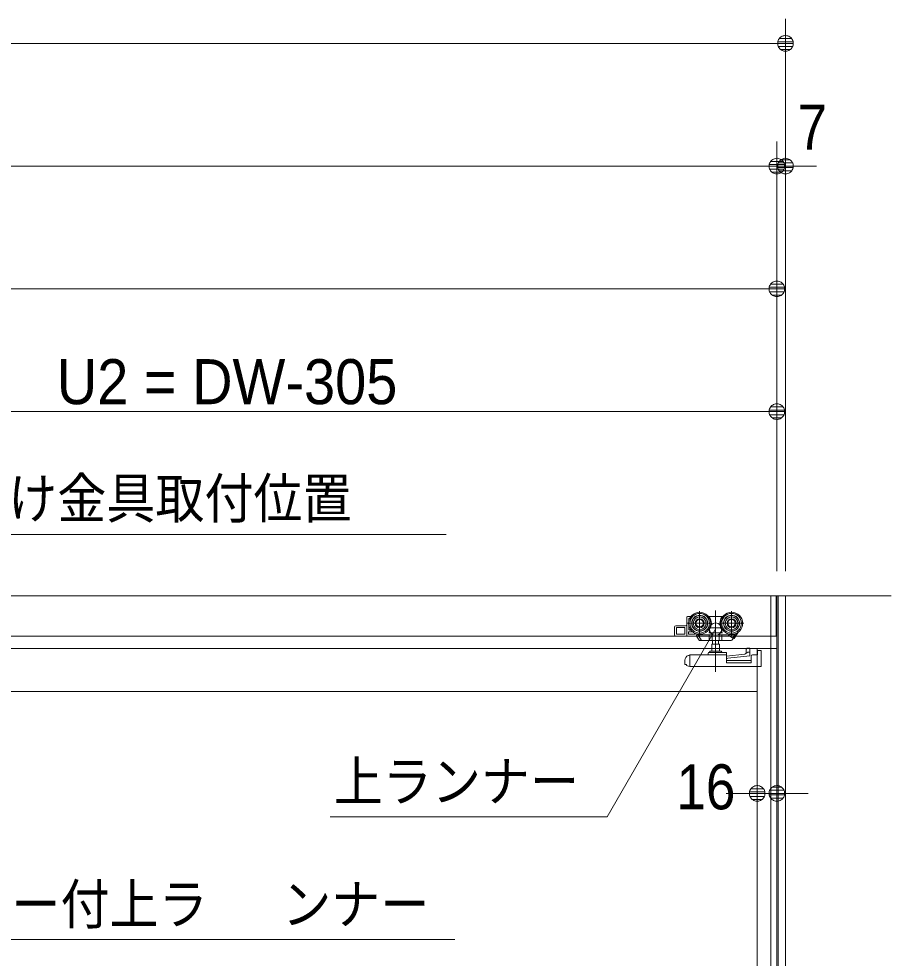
# Model space of a CAD drawing. Units: millimetres, scale not verified. Extents: x -6062 to 6062, y -3045 to 3045.
# Drawn here: x -1537 to -826, y 55 to 820 of the extents above; entities that cross this region are included whole.
import ezdxf
from ezdxf.enums import TextEntityAlignment as Align

# ---------------------------------------------------------------- set-up
doc = ezdxf.new("R2010")
doc.units = ezdxf.units.MM
doc.header["$LTSCALE"] = 20
for name, color, linetype, lineweight in [('0-0_2寸法-1', 7, 'Continuous', 9), ('0-1_0', 7, 'Continuous', 9), ('0-2_2寸法-2', 7, 'Continuous', 9), ('0-3_2寸法-3', 7, 'Continuous', 9), ('0-4_3一般', 7, 'Continuous', 9)]:
    doc.layers.add(name, color=color, linetype=linetype, lineweight=lineweight)
doc.styles.add('ＭＳ ゴシック', font='')
doc.styles.add('ＭＳ Ｐゴシック', font='')
doc.styles.get('ＭＳ ゴシック').set_extended_font_data('MS Gothic')
doc.styles.get('ＭＳ Ｐゴシック').set_extended_font_data('MS PGothic')

# ---------------------------------------------------------------- blocks, each defined once
blk = doc.blocks.new('_Dot')
at = {"layer": '0-1_0'}
for p, q in [((-10, 0), (-20, 0)), ((9.78, 2), (-9.78, 2)), ((7.99, 6), (-7.99, 6)), ((9.16, -3.98), (-9.16, -3.98)), ((6, -7.98), (-6, -7.98))]:
    blk.add_line(p, q, dxfattribs=at)
for points in [[(10, 0), (9.92, 1.25), (9.69, 2.49), (9.3, 3.68), (8.76, 4.82), (8.09, 5.88), (7.29, 6.85), (6.37, 7.71), (5.36, 8.44), (4.26, 9.05), (3.09, 9.51), (1.87, 9.82), (0.63, 9.98), (-0.63, 9.98), (-1.87, 9.82), (-3.09, 9.51), (-4.26, 9.05), (-5.36, 8.44), (-6.37, 7.71), (-7.29, 6.85), (-8.09, 5.88), (-8.76, 4.82), (-9.3, 3.68), (-9.69, 2.49), (-9.92, 1.25), (-10, 0), (0, 0)], [(-10, 0), (-9.92, -1.25), (-9.69, -2.49), (-9.3, -3.68), (-8.76, -4.82), (-8.09, -5.88), (-7.29, -6.85), (-6.37, -7.71), (-5.36, -8.44), (-4.26, -9.05), (-3.09, -9.51), (-1.87, -9.82), (-0.63, -9.98), (0.63, -9.98), (1.87, -9.82), (3.09, -9.51), (4.26, -9.05), (5.36, -8.44), (6.37, -7.71), (7.29, -6.85), (8.09, -5.88), (8.76, -4.82), (9.3, -3.68), (9.69, -2.49), (9.92, -1.25), (10, 0), (0, 0)]]:
    blk.add_lwpolyline(points, close=True, dxfattribs=at)
blk = doc.blocks.new('グループ-37')
at = {"layer": '0-4_3一般'}
for p, q in [((-79696.5, 7000), (19223.5, 7000)), ((17360, 7000), (17360, -40000))]:
    blk.add_line(p, q, dxfattribs=at)
blk = doc.blocks.new('グループ-38')
at = {"layer": '0-4_3一般'}
for p, q in [((-77990, 7000), (17350, 7000)), ((17350, 7000), (17350, 6340)), ((16102, 6354), (16102, 6750)), ((16362, 5758.4), (16362, 6758.4)), ((16622, 6354), (16622, 6750)), ((15892, 6652), (15892, 6352)), ((15902, 6662), (15959.5, 6662)), ((15924, 6578.7), (15924, 6622)), ((15934, 6632), (15940.8, 6632)), ((16244.5, 6662), (16262, 6662)), ((16262, 6662), (16462, 6662)), ((16262, 6659.3), (16262, 6662)), ((16262, 6659.3), (16262, 6654.4)), ((16262, 6654.4), (16262, 6634.4)), ((16462, 6662), (16462, 6659.3)), ((16462, 6662), (16479.5, 6662)), ((16462, 6654.4), (16462, 6659.3)), ((16462, 6634.4), (16462, 6654.4)), ((15692, 6362), (15692, 6492)), ((15872, 6512), (15712, 6512)), ((15722, 6482), (15722, 6372)), ((15862, 6482), (15722, 6482)), ((15858.4, 6482), (15858.4, 6372)), ((15862, 6372), (15862, 6482)), ((16300, 6552), (15904, 6552)), ((15924, 6452), (15924, 6525.2)), ((15959.5, 6442), (15934, 6442)), ((16252.2, 6452.4), (16252, 6452.5)), ((16262, 6398), (16262, 6449.5)), ((16820, 6552), (16424, 6552)), ((16462, 6449.5), (16462, 6398)), ((16471.8, 6452.4), (16472, 6452.5)), ((17350, 6340), (-77990, 6340)), ((15712, 6342), (15892, 6342)), ((15722, 6372), (15862, 6372)), ((15988.9, 6412), (15922, 6412)), ((15922, 6412), (15922, 6372)), ((15922, 6372), (16031.6, 6372)), ((16031.6, 6372), (16018.2, 6392.7)), ((16063, 6342), (16041.1, 6342)), ((16051.1, 6362), (16051.1, 6352)), ((16073.9, 6362), (16051.1, 6362)), ((16093.6, 6276.5), (16051.1, 6342)), ((16067.4, 6372), (16064.9, 6375.8)), ((16067.4, 6372), (16073.9, 6362)), ((16125.8, 6282), (16073.9, 6362)), ((16290, 6362), (16079.3, 6362)), ((16125.8, 6282), (16132.3, 6272)), ((16258.1, 6282), (16258.1, 6362)), ((16305.7, 6371.5), (16305.8, 6372)), ((16305.8, 6372), (16305.8, 6282)), ((16418.2, 6282), (16418.2, 6372)), ((16433.5, 6362), (16434, 6362)), ((16680.4, 6362), (16434, 6362)), ((16472, 6398), (16462, 6398)), ((16465.9, 6282), (16465.9, 6362)), ((16640.8, 6310.9), (16562.2, 6362)), ((16640.8, 6310.9), (16674, 6362)), ((16641.2, 6311.1), (16640.8, 6310.9)), ((16653, 6311.4), (16665.6, 6303.3)), ((16705.8, 6392.7), (16688.8, 6366.5)), ((16731, 6403.9), (16727.5, 6406.1)), ((16132.3, 6272), (16102, 6272)), ((16132.3, 6272), (16137.8, 6272)), ((16264, 6272), (16137.8, 6272)), ((16263.7, 6272), (16264, 6272)), ((16299, 6210), (16299, 6100)), ((16425, 6210), (16299, 6210)), ((16308.1, 6272.1), (16308.3, 6272)), ((16312.5, 6272), (16312.5, 6210)), ((16411.5, 6210), (16411.5, 6272)), ((16415.9, 6272.1), (16415.7, 6272)), ((16460, 6272), (16415.7, 6272)), ((16425, 6100), (16425, 6210)), ((16616.6, 6272), (16460, 6272)), ((16460.3, 6272), (16460, 6272)), ((16865.4, 6138.6), (16865.7, 6139.2)), ((16877.6, 6144.7), (16878, 6144.7)), ((16917.6, 6144.7), (16878, 6144.7)), ((16918, 6144.4), (16918, 6142.8)), ((16918, 6144.4), (16918, 6144.4)), ((16918, 6142.8), (16918, 6136)), ((16918, 6136), (16918, 6082.3)), ((17040, 6140), (17040, -39740)), ((17360, 6140), (17360, -39740)), ((15913.9, 6025.4), (15922.6, 6028.7)), ((15932.5, 6032.4), (15922.6, 6028.7)), ((15932.5, 6032.4), (15940.3, 6035.3)), ((15942, 6026.3), (15942, 6026)), ((15942, 5846), (15942, 6026)), ((15943.8, 6036), (16532, 6036)), ((16242, 6046), (16242, 6066)), ((16252, 6076), (16308.7, 6076)), ((16274, 6100), (16450, 6100)), ((16415.3, 6076), (16308.7, 6076)), ((16415.3, 6076), (16532, 6076)), ((16542, 6066), (16542, 6046)), ((16542, 6016), (16838, 6047.6)), ((16542, 6026), (16542, 6046)), ((16542, 6026), (16542, 5908)), ((16918, 6022), (16559.9, 5983.7)), ((16838, 6047.6), (16888, 6079.1)), ((16858, 6060.2), (16858, 6112)), ((16888, 6079.1), (16918, 6082.3)), ((16918, 6082.3), (16918, 6022)), ((16942, 6016), (16942, 5908)), ((17042, 6106), (17102, 6106)), ((17102, 6106), (17102, 5846)), ((17102, 6104), (17104, 6104)), ((17104, 6104), (17104, 6094)), ((17104, 5880), (17104, 6094)), ((15862, 5880), (15862, 5950.5)), ((15887.4, 5880), (15862, 5880)), ((15887.4, 5866.5), (15887.4, 5880)), ((15922.6, 5853.3), (15887.4, 5866.5)), ((15922.6, 5853.3), (15942, 5846)), ((15942, 5846), (17102, 5846)), ((16942, 5946), (16542, 5946)), ((16942, 5908), (16542, 5908)), ((-6320, 5440), (17040, 5440))]:
    blk.add_line(p, q, dxfattribs=at)
for points in [[(16262, 6449.5), (16261.7, 6449.6), (16261.5, 6449.7), (16261.2, 6449.7), (16261, 6449.8), (16260.7, 6449.9), (16260.5, 6449.9), (16260.2, 6450), (16260, 6450.1), (16259.7, 6450.2), (16259.5, 6450.2), (16259.2, 6450.3), (16259, 6450.4), (16258.7, 6450.5), (16258.5, 6450.5), (16258.2, 6450.6), (16258, 6450.7), (16257.7, 6450.8), (16257.5, 6450.8), (16257.2, 6450.9), (16257, 6451), (16256.7, 6451.1), (16256.5, 6451.1), (16256.2, 6451.2), (16256, 6451.3), (16255.7, 6451.4), (16255.5, 6451.4), (16255.2, 6451.5), (16255, 6451.6), (16254.7, 6451.7), (16254.5, 6451.7), (16254.2, 6451.8), (16254, 6451.9), (16253.7, 6452), (16253.5, 6452), (16253.2, 6452.1), (16253, 6452.2), (16252.7, 6452.3), (16252.5, 6452.3), (16252.2, 6452.4)], [(16462, 6449.5), (16462.3, 6449.6), (16462.5, 6449.7), (16462.8, 6449.7), (16463, 6449.8), (16463.3, 6449.9), (16463.5, 6449.9), (16463.8, 6450), (16464, 6450.1), (16464.3, 6450.2), (16464.5, 6450.2), (16464.8, 6450.3), (16465, 6450.4), (16465.3, 6450.5), (16465.5, 6450.5), (16465.8, 6450.6), (16466, 6450.7), (16466.3, 6450.8), (16466.5, 6450.8), (16466.8, 6450.9), (16467, 6451), (16467.3, 6451.1), (16467.5, 6451.1), (16467.8, 6451.2), (16468, 6451.3), (16468.3, 6451.4), (16468.5, 6451.4), (16468.8, 6451.5), (16469, 6451.6), (16469.3, 6451.7), (16469.5, 6451.7), (16469.8, 6451.8), (16470, 6451.9), (16470.3, 6452), (16470.5, 6452), (16470.8, 6452.1), (16471, 6452.2), (16471.3, 6452.3), (16471.5, 6452.3), (16471.8, 6452.4)], [(16041.1, 6342), (15892, 6342), (15892, 6352)], [(16462, 6398), (16262, 6398), (16252, 6398)], [(16258.1, 6282), (16258.1, 6281.7), (16258.1, 6281.3), (16258.2, 6281), (16258.2, 6280.7), (16258.3, 6280.4), (16258.3, 6280.1), (16258.4, 6279.8), (16258.4, 6279.4), (16258.5, 6279.1), (16258.6, 6278.8), (16258.6, 6278.5), (16258.7, 6278.2), (16258.8, 6277.9), (16258.9, 6277.6), (16259, 6277.3), (16259.1, 6276.9), (16259.2, 6276.6), (16259.3, 6276.3), (16259.4, 6276), (16259.6, 6275.7), (16259.7, 6275.4), (16259.8, 6275.1), (16260, 6274.8), (16260.2, 6274.6), (16260.3, 6274.3), (16260.5, 6274.1), (16260.7, 6273.8), (16260.9, 6273.6), (16261.1, 6273.4), (16261.3, 6273.2), (16261.5, 6273), (16261.8, 6272.9), (16262, 6272.7), (16262.3, 6272.6), (16262.5, 6272.4), (16262.8, 6272.3), (16263.1, 6272.2), (16263.4, 6272.1), (16263.7, 6272)], [(16290, 6362), (16290.5, 6362), (16291, 6362), (16291.5, 6362.1), (16292, 6362.1), (16292.5, 6362.2), (16293, 6362.3), (16293.6, 6362.4), (16294.1, 6362.5), (16294.6, 6362.6), (16295.1, 6362.7), (16295.6, 6362.8), (16296.1, 6363), (16296.6, 6363.1), (16297.1, 6363.3), (16297.6, 6363.5), (16298.1, 6363.7), (16298.7, 6363.9), (16299.2, 6364.1), (16299.7, 6364.3), (16300.2, 6364.5), (16300.7, 6364.8), (16301.2, 6365), (16301.6, 6365.3), (16302.1, 6365.6), (16302.5, 6365.9), (16302.9, 6366.2), (16303.2, 6366.5), (16303.6, 6366.9), (16303.9, 6367.2), (16304.2, 6367.6), (16304.4, 6368), (16304.7, 6368.4), (16304.9, 6368.8), (16305.1, 6369.2), (16305.2, 6369.6), (16305.4, 6370.1), (16305.5, 6370.5), (16305.6, 6371), (16305.7, 6371.5)], [(16305.8, 6282), (16305.8, 6281.7), (16305.8, 6281.4), (16305.8, 6281.2), (16305.8, 6280.9), (16305.8, 6280.6), (16305.8, 6280.3), (16305.8, 6280.1), (16305.8, 6279.8), (16305.8, 6279.5), (16305.8, 6279.2), (16305.8, 6278.9), (16305.8, 6278.7), (16305.8, 6278.4), (16305.8, 6278.1), (16305.9, 6277.8), (16305.9, 6277.5), (16305.9, 6277.2), (16305.9, 6276.9), (16305.9, 6276.7), (16305.9, 6276.4), (16305.9, 6276.1), (16305.9, 6275.8), (16306, 6275.5), (16306, 6275.3), (16306.1, 6275), (16306.1, 6274.7), (16306.2, 6274.5), (16306.3, 6274.3), (16306.4, 6274), (16306.5, 6273.8), (16306.7, 6273.6), (16306.8, 6273.4), (16307, 6273.2), (16307.1, 6273), (16307.3, 6272.8), (16307.5, 6272.6), (16307.7, 6272.4), (16307.9, 6272.3), (16308.1, 6272.1)], [(16418.2, 6282), (16418.2, 6281.7), (16418.2, 6281.4), (16418.2, 6281.2), (16418.2, 6280.9), (16418.2, 6280.6), (16418.2, 6280.3), (16418.2, 6280.1), (16418.2, 6279.8), (16418.2, 6279.5), (16418.2, 6279.2), (16418.2, 6278.9), (16418.2, 6278.7), (16418.2, 6278.4), (16418.2, 6278.1), (16418.1, 6277.8), (16418.1, 6277.5), (16418.1, 6277.2), (16418.1, 6276.9), (16418.1, 6276.7), (16418.1, 6276.4), (16418.1, 6276.1), (16418.1, 6275.8), (16418, 6275.5), (16418, 6275.3), (16417.9, 6275), (16417.9, 6274.7), (16417.8, 6274.5), (16417.7, 6274.3), (16417.6, 6274), (16417.5, 6273.8), (16417.3, 6273.6), (16417.2, 6273.4), (16417, 6273.2), (16416.9, 6273), (16416.7, 6272.8), (16416.5, 6272.6), (16416.3, 6272.4), (16416.1, 6272.3), (16415.9, 6272.1)], [(16418.2, 6372), (16418.3, 6371.5), (16418.4, 6371), (16418.5, 6370.5), (16418.6, 6370.1), (16418.8, 6369.6), (16418.9, 6369.2), (16419.1, 6368.8), (16419.3, 6368.4), (16419.6, 6368), (16419.8, 6367.6), (16420.1, 6367.2), (16420.4, 6366.9), (16420.8, 6366.5), (16421.1, 6366.2), (16421.5, 6365.9), (16421.9, 6365.6), (16422.4, 6365.3), (16422.8, 6365), (16423.3, 6364.8), (16423.8, 6364.5), (16424.3, 6364.3), (16424.8, 6364.1), (16425.3, 6363.9), (16425.9, 6363.7), (16426.4, 6363.5), (16426.9, 6363.3), (16427.4, 6363.1), (16427.9, 6363), (16428.4, 6362.8), (16428.9, 6362.7), (16429.4, 6362.6), (16429.9, 6362.5), (16430.4, 6362.4), (16431, 6362.3), (16431.5, 6362.2), (16432, 6362.1), (16432.5, 6362.1), (16433, 6362), (16433.5, 6362)], [(16465.9, 6282), (16465.9, 6281.7), (16465.9, 6281.3), (16465.8, 6281), (16465.8, 6280.7), (16465.7, 6280.4), (16465.7, 6280.1), (16465.6, 6279.8), (16465.6, 6279.4), (16465.5, 6279.1), (16465.4, 6278.8), (16465.4, 6278.5), (16465.3, 6278.2), (16465.2, 6277.9), (16465.1, 6277.6), (16465, 6277.3), (16464.9, 6276.9), (16464.8, 6276.6), (16464.7, 6276.3), (16464.6, 6276), (16464.4, 6275.7), (16464.3, 6275.4), (16464.2, 6275.1), (16464, 6274.8), (16463.8, 6274.6), (16463.7, 6274.3), (16463.5, 6274.1), (16463.3, 6273.8), (16463.1, 6273.6), (16462.9, 6273.4), (16462.7, 6273.2), (16462.5, 6273), (16462.2, 6272.9), (16462, 6272.7), (16461.7, 6272.6), (16461.5, 6272.4), (16461.2, 6272.3), (16460.9, 6272.2), (16460.6, 6272.1), (16460.3, 6272)], [(16688.8, 6366.5), (16651.7, 6309.4), (16633.3, 6281.1)], [(16651.7, 6309.4), (16651.9, 6309.7), (16652, 6310), (16652.1, 6310.2), (16652.2, 6310.5), (16652.2, 6310.7), (16652.2, 6311), (16652.2, 6311.2), (16652.2, 6311.4), (16652.1, 6311.5), (16652, 6311.7), (16651.8, 6311.8), (16651.6, 6312), (16651.4, 6312.1), (16651.1, 6312.2), (16650.8, 6312.2), (16650.5, 6312.3), (16650.2, 6312.3), (16649.8, 6312.4), (16649.4, 6312.4), (16648.9, 6312.4), (16648.5, 6312.3), (16648, 6312.3), (16647.5, 6312.3), (16647.1, 6312.2), (16646.7, 6312.2), (16646.2, 6312.1), (16645.8, 6312.1), (16645.4, 6312), (16645, 6312), (16644.6, 6311.9), (16644.2, 6311.8), (16643.8, 6311.8), (16643.4, 6311.7), (16643, 6311.6), (16642.6, 6311.5), (16642.2, 6311.4), (16641.9, 6311.3), (16641.5, 6311.2), (16641.2, 6311.1)], [(16731, 6403.9), (16715.5, 6380.1), (16665.6, 6303.3)], [(-6640, -39740), (-6640, 6140), (17360, 6140)], [(16415.7, 6272), (16308.3, 6272), (16264, 6272)], [(16858.1, 6112.1), (16858.1, 6112.8), (16858.2, 6113.5), (16858.2, 6114.2), (16858.2, 6114.9), (16858.3, 6115.6), (16858.3, 6116.3), (16858.4, 6117), (16858.4, 6117.8), (16858.5, 6118.5), (16858.6, 6119.2), (16858.7, 6119.9), (16858.8, 6120.6), (16859, 6121.3), (16859.1, 6122), (16859.3, 6122.7), (16859.4, 6123.4), (16859.6, 6124), (16859.8, 6124.7), (16859.9, 6125.4), (16860.1, 6126.1), (16860.3, 6126.8), (16860.6, 6127.5), (16860.8, 6128.2), (16861, 6128.9), (16861.3, 6129.5), (16861.5, 6130.2), (16861.7, 6130.9), (16862, 6131.5), (16862.3, 6132.2), (16862.6, 6132.8), (16862.8, 6133.5), (16863.1, 6134.1), (16863.4, 6134.8), (16863.7, 6135.4), (16864.1, 6136.1), (16864.4, 6136.7), (16864.7, 6137.3), (16865, 6138), (16865.4, 6138.6)], [(16865.8, 6139.2), (16865.9, 6139.5), (16866.1, 6139.8), (16866.3, 6140.1), (16866.5, 6140.4), (16866.7, 6140.6), (16866.9, 6140.9), (16867.1, 6141.1), (16867.3, 6141.4), (16867.6, 6141.6), (16867.8, 6141.8), (16868.1, 6142), (16868.3, 6142.2), (16868.6, 6142.4), (16868.9, 6142.6), (16869.2, 6142.8), (16869.5, 6142.9), (16869.9, 6143.1), (16870.2, 6143.2), (16870.5, 6143.3), (16870.9, 6143.4), (16871.3, 6143.5), (16871.6, 6143.6), (16872, 6143.7), (16872.3, 6143.8), (16872.7, 6143.9), (16873, 6144), (16873.4, 6144.1), (16873.8, 6144.2), (16874.1, 6144.2), (16874.5, 6144.3), (16874.8, 6144.3), (16875.2, 6144.4), (16875.5, 6144.5), (16875.9, 6144.5), (16876.2, 6144.5), (16876.6, 6144.6), (16876.9, 6144.6), (16877.3, 6144.6), (16877.6, 6144.7)], [(16917.6, 6144.7), (16917.7, 6144.7), (16917.7, 6144.7), (16917.7, 6144.7), (16917.7, 6144.7), (16917.7, 6144.7), (16917.7, 6144.7), (16917.7, 6144.7), (16917.7, 6144.7), (16917.8, 6144.7), (16917.8, 6144.7), (16917.8, 6144.7), (16917.8, 6144.6), (16917.8, 6144.6), (16917.8, 6144.6), (16917.8, 6144.6), (16917.8, 6144.6), (16917.8, 6144.6), (16917.9, 6144.6), (16917.9, 6144.6), (16917.9, 6144.6), (16917.9, 6144.6), (16917.9, 6144.6), (16917.9, 6144.6), (16917.9, 6144.6), (16917.9, 6144.6), (16917.9, 6144.5), (16917.9, 6144.5), (16917.9, 6144.5), (16918, 6144.5), (16918, 6144.5), (16918, 6144.5), (16918, 6144.5), (16918, 6144.5), (16918, 6144.5), (16918, 6144.4), (16918, 6144.4), (16918, 6144.4), (16918, 6144.4), (16918, 6144.4)], [(15932.5, 6032.4), (15932.8, 6032.3), (15933.1, 6032.2), (15933.4, 6032.1), (15933.7, 6032), (15934, 6032), (15934.3, 6031.8), (15934.6, 6031.7), (15934.9, 6031.6), (15935.2, 6031.5), (15935.5, 6031.4), (15935.8, 6031.3), (15936.1, 6031.2), (15936.4, 6031.1), (15936.7, 6031), (15937, 6030.9), (15937.3, 6030.7), (15937.6, 6030.6), (15937.9, 6030.5), (15938.2, 6030.4), (15938.5, 6030.2), (15938.8, 6030.1), (15939.1, 6030), (15939.4, 6029.8), (15939.6, 6029.7), (15939.9, 6029.5), (15940.1, 6029.3), (15940.4, 6029.2), (15940.6, 6029), (15940.8, 6028.8), (15940.9, 6028.5), (15941.1, 6028.3), (15941.3, 6028.1), (15941.4, 6027.9), (15941.5, 6027.6), (15941.6, 6027.4), (15941.7, 6027.1), (15941.8, 6026.8), (15941.9, 6026.6), (15942, 6026.3)], [(17042, 6106), (17042, 6036), (16962, 6036)], [(17102, 5868.8), (17103.4, 5873.7), (17104, 5880)]]:
    blk.add_lwpolyline(points, dxfattribs=at)
for centre, radius in [((16102, 6552), 180), ((16102, 6552), 160), ((16102, 6552), 130), ((16102, 6552), 126), ((16102, 6552), 104), ((16102, 6552), 74), ((16102, 6552), 60), ((16622, 6552), 180), ((16622, 6552), 160), ((16622, 6552), 130), ((16622, 6552), 126), ((16622, 6552), 104), ((16622, 6552), 74), ((16622, 6552), 60)]:
    blk.add_circle(centre, radius, dxfattribs=at)
for centre, radius, start, end in [((15902, 6652), 10, 90, 180), ((15934, 6622), 10, 90, 180), ((16102, 6552), 190, 327.3631, 32.6369), ((16622, 6552), 190, 147.3631, 212.6369), ((15712, 6492), 20, 90, 180), ((15872, 6532), 20, 270, 0), ((15944, 6462), 20, 180, 270), ((15934, 6452), 10, 180, 270), ((15712, 6362), 20, 180, 270), ((16041.1, 6352), 10, 270, 0), ((16079.3, 6372), 10, 213, 270), ((16102, 6282), 10, 213, 270), ((16137.8, 6282), 10, 213, 270), ((16616.6, 6292), 20, 270, 327), ((16680.4, 6372), 10, 270, 327), ((15942, 5950.5), 80, 110.55605, 180), ((15943.8, 6026), 10, 90, 110.55605), ((16232, 6046), 10, 270, 0), ((16252, 6066), 10, 90, 180), ((16274, 6088), 12, 90, 180), ((16274, 6088), 12, 180, 270), ((16450, 6088), 12, 0, 90), ((16450, 6088), 12, 270, 0), ((16532, 6066), 10, 0, 90), ((16532, 6026), 10, 0, 90), ((16562, 5963.8), 20, 96.10164, 180), ((16962, 6016), 20, 90, 180)]:
    blk.add_arc(centre, radius, start, end, dxfattribs=at)
blk = doc.blocks.new('グループ-39')
at = {"layer": '0-4_3一般'}
for name in ['グループ-37', 'グループ-38']:
    blk.add_blockref(name, (0, 0), dxfattribs=at)
blk = doc.blocks.new('グループ-55')
at = {"layer": '0-4_3一般'}
blk.add_line((17380, -40000), (17380, 7000), dxfattribs=at)
blk.add_lwpolyline([(17500, 7000), (17260, 7000), (17260, -40000), (17500, -40000)], close=True, dxfattribs=at)

msp = doc.modelspace()

# ---------------------------------------------------------------- linework, layer by layer
at = {"layer": '0-0_2寸法-1'}
for p, q in [((-912.5, 720), (-912.5, 820)), ((-925.21, 800), (-5681.79, 800)), ((-919.5, 620), (-919.5, 720)), ((-3226.79, 700), (-932.21, 700)), ((-919.5, 520), (-919.5, 620)), ((-3125.79, 600), (-932.21, 600)), ((-919.5, 370), (-919.5, 520)), ((-1801.79, 500), (-932.21, 500))]:
    msp.add_line(p, q, dxfattribs=at)
at = {"layer": '0-2_2寸法-2'}
for p, q in [((-919.5, 620), (-919.5, 720)), ((-912.5, 370), (-912.5, 720)), ((-932.21, 700), (-944.92, 700)), ((-912.5, 700), (-919.5, 700)), ((-899.79, 700), (-887.08, 700)), ((-935.5, 209), (-935.3, 209)), ((-919.5, 209), (-919.3, 209)), ((-948.21, 189), (-960.92, 189)), ((-919.5, 189), (-935.5, 189)), ((-906.79, 189), (-894.08, 189))]:
    msp.add_line(p, q, dxfattribs=at)
at = {"layer": '0-3_2寸法-3'}
for p, q in [((-964.51, 323.83), (-974.29, 323.83)), ((-969.23, 327.83), (-969.57, 327.83)), ((-969.23, 327.83), (-969.57, 327.83)), ((-965.4, 319.83), (-973.4, 319.83))]:
    msp.add_line(p, q, dxfattribs=at)
for points in [[(-1824.5, 341.8), (-1790.9, 400), (-1188.97, 400)], [(-1181.94, 70), (-1780.78, 70), (-1927.02, 323.3)], [(-1283.56, 170), (-1057.64, 170), (-969.4, 322.84)]]:
    msp.add_lwpolyline(points, dxfattribs=at)
msp.add_circle((-969.4, 322.84), 5.01, dxfattribs=at)
msp.add_circle((-969.4, 322.84), 5.01, dxfattribs=at)

# ---------------------------------------------------------------- block references
at = {"layer": '0-0_2寸法-1', "xscale": 0.6356201, "yscale": 0.6356201}
for p in [(-912.5, 800), (-919.5, 700), (-919.5, 600), (-919.5, 500)]:
    msp.add_blockref('_Dot', p, dxfattribs=at)
at = {"layer": '0-2_2寸法-2', "xscale": 0.6356201, "yscale": 0.6356201}
for p in [(-919.5, 700), (-935.5, 189)]:
    msp.add_blockref('_Dot', p, dxfattribs=at)
at = {"layer": '0-2_2寸法-2', "xscale": 0.6356201, "yscale": 0.6356201, "rotation": 180}
for p in [(-912.5, 700), (-919.5, 189)]:
    msp.add_blockref('_Dot', p, dxfattribs=at)
at = {"layer": '0-4_3一般', "xscale": 0.05, "yscale": 0.05}
for name in ['グループ-39', 'グループ-55']:
    msp.add_blockref(name, (-1787.5, 0), dxfattribs=at)

# ---------------------------------------------------------------- texts
at = {"layer": '0-0_2寸法-1', "style": 'ＭＳ Ｐゴシック', "width": 0.95}
msp.add_text('U2 = DW-305', height=36.69, dxfattribs=at).set_placement((-1506.18, 495.04), align=Align.BOTTOM_LEFT)
at = {"layer": '0-2_2寸法-2', "style": 'ＭＳ Ｐゴシック', "width": 0.9}
for s, p in [('7', (-902.62, 702.48)), ('16', (-1001.33, 165.03))]:
    msp.add_text(s, height=36.66, dxfattribs=at).set_placement(p, align=Align.BOTTOM_LEFT)
at = {"layer": '0-3_2寸法-3', "style": 'ＭＳ ゴシック', "width": 0.9}
for s, p in [('スライド式受け金具取付位置', (-1785.5, 403.34)), ('上ランナー', (-1280.52, 172.77)), ('ダブルダンパー付上ラ', (-1782.88, 72.77)), ('ンナー', (-1322.57, 72.77))]:
    msp.add_text(s, height=32.55, dxfattribs=at).set_placement(p, align=Align.BOTTOM_LEFT)

doc.saveas('drawing.dxf')
